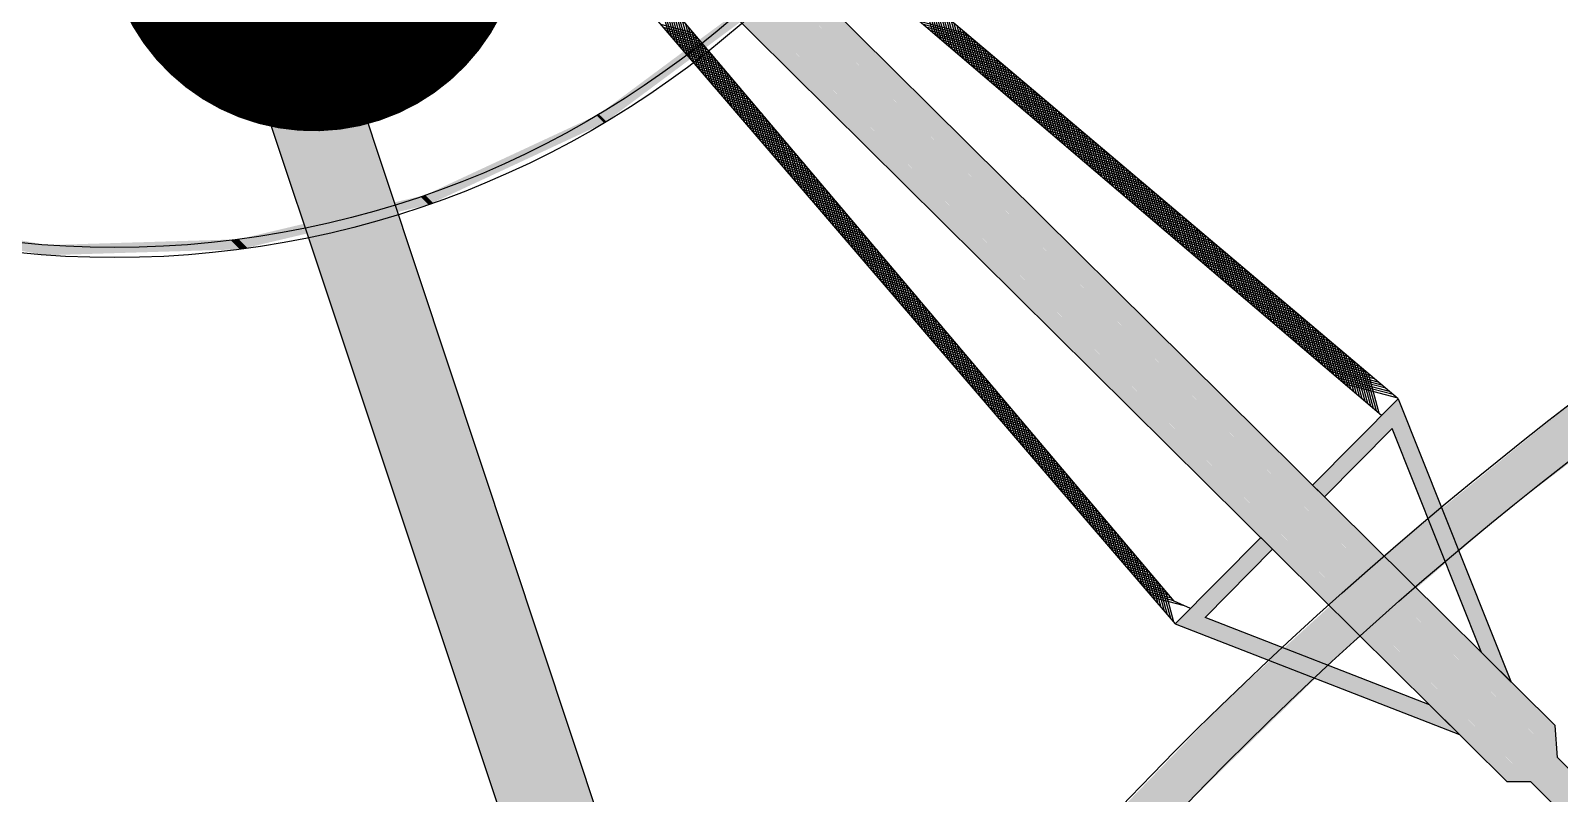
# Model space of a CAD drawing. Header units: metres. Extents: x 588040 to 588395, y 4834075 to 4834430.
# Drawn here: x 588184.973 to 588186.801, y 4834084.189 to 4834085.1 of the extents above; entities that cross this region are included whole.
import ezdxf

# ---------------------------------------------------------------- set-up
doc = ezdxf.new("R2010")
doc.units = ezdxf.units.M
doc.header["$LTSCALE"] = 2
doc.layers.add('A-HATCH', color=8, linetype='Continuous')
doc.layers.add('SYMBOL-MH', color=6, linetype='Continuous')

# ---------------------------------------------------------------- blocks, each defined once
blk = doc.blocks.new('ICM_FSIP')
at = {"const_width": 1}
blk.add_lwpolyline([(-0.5, 0, 1), (0.5, 0, 1)], format="xyb", close=True, dxfattribs=at)
blk = doc.blocks.new('PasteBlock$16')
at = {"color": 40}
for p, q in [((1.4672, 0.9961), (0.8509, 3.3228)), ((0.7657, 3.3003), (1.3835, 0.968)), ((0.2007, 0.949), (0.6958, 3.2818)), ((0.7922, 3.2002), (0.3054, 0.918)), ((1.4501, 0.9619), (1.4672, 0.9961)), ((1.3835, 0.968), (1.4079, 0.9537)), ((1.4079, 0.9537), (1.4559, 0.7727)), ((1.4966, 0.7862), (1.4501, 0.9619))]:
    blk.add_line(p, q, dxfattribs=at)
at = {"color": 51}
for p, q in [((1.5029, 1.4281), (1.0621, 2.6828)), ((1.0495, 2.6518), (1.476, 1.421)), ((1.1496, 1.3551), (0.9562, 2.4745)), ((0.9322, 2.4665), (1.1371, 1.3312)), ((0.972, 2.2457), (0.9865, 2.2992)), ((0.9731, 2.24), (0.9875, 2.2933)), ((0.9741, 2.2343), (0.9885, 2.2875)), ((0.9751, 2.2285), (0.9895, 2.2817)), ((0.9762, 2.2228), (0.9905, 2.2758)), ((0.9772, 2.2171), (0.9916, 2.27)), ((0.9983, 2.2312), (0.9694, 2.2601)), ((0.999, 2.2269), (0.9702, 2.2558)), ((0.9997, 2.2226), (0.971, 2.2515)), ((0.9783, 2.2113), (0.9926, 2.2641)), ((0.9793, 2.2056), (0.9936, 2.2583)), ((0.9803, 2.1999), (0.9946, 2.2525)), ((1.0005, 2.2183), (0.9718, 2.2471)), ((1.0012, 2.214), (0.9726, 2.2428)), ((1.002, 2.2097), (0.9733, 2.2385)), ((1.0027, 2.2054), (0.9741, 2.2342)), ((1.0035, 2.2011), (0.9749, 2.2298)), ((0.9814, 2.1941), (0.9956, 2.2466)), ((0.9824, 2.1884), (0.9966, 2.2408)), ((0.9834, 2.1826), (0.9976, 2.235)), ((1.0042, 2.1968), (0.9757, 2.2255)), ((1.0049, 2.1925), (0.9765, 2.2212)), ((1.0057, 2.1882), (0.9773, 2.2168)), ((1.0064, 2.1839), (0.978, 2.2125)), ((0.9845, 2.1769), (0.9986, 2.2291)), ((0.9855, 2.1712), (0.9996, 2.2233)), ((0.9865, 2.1654), (1.0006, 2.2175)), ((0.9876, 2.1597), (1.0016, 2.2116)), ((1.0072, 2.1797), (0.9788, 2.2082)), ((1.0079, 2.1754), (0.9796, 2.2038)), ((1.0086, 2.1711), (0.9804, 2.1995)), ((1.0094, 2.1668), (0.9812, 2.1952)), ((0.9886, 2.154), (1.0026, 2.2058)), ((0.9896, 2.1482), (1.0037, 2.1999)), ((0.9907, 2.1425), (1.0047, 2.1941)), ((1.0101, 2.1625), (0.982, 2.1908)), ((1.0109, 2.1582), (0.9827, 2.1865)), ((1.0116, 2.1539), (0.9835, 2.1822)), ((1.0124, 2.1496), (0.9843, 2.1778)), ((0.9917, 2.1368), (1.0057, 2.1883)), ((0.9927, 2.131), (1.0067, 2.1824)), ((0.9938, 2.1253), (1.0077, 2.1766)), ((1.0131, 2.1453), (0.9851, 2.1735)), ((1.0138, 2.141), (0.9859, 2.1692)), ((1.0146, 2.1367), (0.9866, 2.1648)), ((1.0153, 2.1325), (0.9874, 2.1605)), ((0.9948, 2.1195), (1.0087, 2.1708)), ((0.9959, 2.1138), (1.0097, 2.1649)), ((0.9969, 2.1081), (1.0107, 2.1591)), ((1.0161, 2.1282), (0.9882, 2.1562)), ((1.0168, 2.1239), (0.989, 2.1518)), ((1.0175, 2.1196), (0.9898, 2.1475)), ((1.0183, 2.1153), (0.9906, 2.1432)), ((1.019, 2.111), (0.9913, 2.1388)), ((0.9979, 2.1023), (1.0117, 2.1532)), ((0.999, 2.0966), (1.0127, 2.1474)), ((1, 2.0909), (1.0137, 2.1416)), ((1.0198, 2.1067), (0.9921, 2.1345)), ((1.0205, 2.1024), (0.9929, 2.1302)), ((1.0212, 2.0981), (0.9937, 2.1258)), ((1.022, 2.0938), (0.9945, 2.1215)), ((1.001, 2.0851), (1.0147, 2.1357)), ((1.0021, 2.0794), (1.0158, 2.1299)), ((1.0031, 2.0736), (1.0168, 2.1241)), ((1.2451, 2.0873), (1.2565, 2.1294)), ((1.2466, 2.0831), (1.258, 2.1252)), ((1.248, 2.079), (1.2594, 2.1211)), ((1.0227, 2.0895), (0.9952, 2.1172)), ((1.0235, 2.0852), (0.996, 2.1129)), ((1.0242, 2.081), (0.9968, 2.1085)), ((1.025, 2.0767), (0.9976, 2.1042)), ((1.0041, 2.0679), (1.0178, 2.1182)), ((1.0052, 2.0622), (1.0188, 2.1124)), ((1.0062, 2.0564), (1.0198, 2.1066)), ((1.2788, 2.0661), (1.2384, 2.1066)), ((1.2495, 2.0748), (1.2609, 2.1169)), ((1.2509, 2.0706), (1.2624, 2.1127)), ((1.2524, 2.0664), (1.2638, 2.1086)), ((1.2538, 2.0622), (1.2653, 2.1044)), ((1.0257, 2.0724), (0.9984, 2.0999)), ((1.0264, 2.0681), (0.9992, 2.0955)), ((1.0272, 2.0638), (0.9999, 2.0912)), ((1.0279, 2.0595), (1.0007, 2.0869)), ((1.0072, 2.0507), (1.0208, 2.1007)), ((1.0083, 2.045), (1.0218, 2.0949)), ((1.0093, 2.0392), (1.0228, 2.089)), ((1.2807, 2.0606), (1.2403, 2.1012)), ((1.2826, 2.0551), (1.2422, 2.0957)), ((1.2845, 2.0496), (1.2441, 2.0903)), ((1.2865, 2.0441), (1.246, 2.0848)), ((1.2553, 2.058), (1.2667, 2.1003)), ((1.2567, 2.0538), (1.2682, 2.0961)), ((1.2582, 2.0496), (1.2697, 2.0919)), ((1.2596, 2.0454), (1.2711, 2.0878)), ((1.2611, 2.0412), (1.2726, 2.0836)), ((1.0287, 2.0552), (1.0015, 2.0825)), ((1.0294, 2.0509), (1.0023, 2.0782)), ((1.0301, 2.0466), (1.0031, 2.0739)), ((1.0309, 2.0423), (1.0038, 2.0695)), ((1.0103, 2.0335), (1.0238, 2.0832)), ((1.0114, 2.0278), (1.0248, 2.0774)), ((1.0124, 2.022), (1.0258, 2.0715)), ((1.0135, 2.0163), (1.0268, 2.0657)), ((1.2884, 2.0386), (1.2479, 2.0794)), ((1.2903, 2.0332), (1.2497, 2.074)), ((1.2922, 2.0277), (1.2516, 2.0685)), ((1.2626, 2.037), (1.2741, 2.0794)), ((1.264, 2.0328), (1.2755, 2.0753)), ((1.2655, 2.0286), (1.277, 2.0711)), ((1.2669, 2.0244), (1.2784, 2.067)), ((1.0316, 2.038), (1.0046, 2.0652)), ((1.0324, 2.0338), (1.0054, 2.0609)), ((1.0331, 2.0295), (1.0062, 2.0565)), ((1.0339, 2.0252), (1.007, 2.0522)), ((1.0346, 2.0209), (1.0078, 2.0479)), ((1.0145, 2.0105), (1.0279, 2.0599)), ((1.0155, 2.0048), (1.0289, 2.054)), ((1.0166, 1.9991), (1.0299, 2.0482)), ((1.2942, 2.0222), (1.2535, 2.0631)), ((1.2961, 2.0167), (1.2554, 2.0576)), ((1.298, 2.0112), (1.2573, 2.0522)), ((1.2684, 2.0202), (1.2799, 2.0628)), ((1.2698, 2.016), (1.2814, 2.0586)), ((1.2713, 2.0118), (1.2828, 2.0545)), ((1.2727, 2.0076), (1.2843, 2.0503)), ((1.0353, 2.0166), (1.0085, 2.0435)), ((1.0361, 2.0123), (1.0093, 2.0392)), ((1.0368, 2.008), (1.0101, 2.0349)), ((1.0376, 2.0037), (1.0109, 2.0305)), ((1.0176, 1.9933), (1.0309, 2.0424)), ((1.0186, 1.9876), (1.0319, 2.0365)), ((1.0197, 1.9819), (1.0329, 2.0307)), ((1.2999, 2.0057), (1.2592, 2.0467)), ((1.3019, 2.0003), (1.2611, 2.0413)), ((1.3038, 1.9948), (1.2629, 2.0359)), ((1.3057, 1.9893), (1.2648, 2.0304)), ((1.2742, 2.0035), (1.2858, 2.0461)), ((1.2756, 1.9993), (1.2872, 2.042)), ((1.2771, 1.9951), (1.2887, 2.0378)), ((1.2785, 1.9909), (1.2901, 2.0337)), ((1.28, 1.9867), (1.2916, 2.0295)), ((1.0383, 1.9994), (1.0117, 2.0262)), ((1.039, 1.9951), (1.0124, 2.0219)), ((1.0398, 1.9908), (1.0132, 2.0175)), ((1.0405, 1.9865), (1.014, 2.0132)), ((1.0207, 1.9761), (1.0339, 2.0248)), ((1.0217, 1.9704), (1.0349, 2.019)), ((1.0228, 1.9647), (1.0359, 2.0132)), ((1.3077, 1.9838), (1.2667, 2.025)), ((1.3096, 1.9783), (1.2686, 2.0195)), ((1.3115, 1.9728), (1.2705, 2.0141)), ((1.2814, 1.9825), (1.2931, 2.0253)), ((1.2829, 1.9783), (1.2945, 2.0212)), ((1.2844, 1.9741), (1.296, 2.017)), ((1.2858, 1.9699), (1.2974, 2.0129)), ((1.0413, 1.9823), (1.0148, 2.0089)), ((1.042, 1.978), (1.0156, 2.0045)), ((1.0427, 1.9737), (1.0164, 2.0002)), ((1.0435, 1.9694), (1.0171, 1.9959)), ((1.0238, 1.9589), (1.0369, 2.0073)), ((1.0248, 1.9532), (1.0379, 2.0015)), ((1.0259, 1.9474), (1.0389, 1.9957)), ((1.3134, 1.9674), (1.2724, 2.0087)), ((1.3154, 1.9619), (1.2743, 2.0032)), ((1.3173, 1.9564), (1.2762, 1.9978)), ((1.3192, 1.9509), (1.278, 1.9923)), ((1.2873, 1.9657), (1.2989, 2.0087)), ((1.2887, 1.9615), (1.3004, 2.0045)), ((1.2902, 1.9573), (1.3018, 2.0004)), ((1.2916, 1.9531), (1.3033, 1.9962)), ((1.0442, 1.9651), (1.0179, 1.9916)), ((1.045, 1.9608), (1.0187, 1.9872)), ((1.0457, 1.9565), (1.0195, 1.9829)), ((1.0465, 1.9522), (1.0203, 1.9786)), ((1.0472, 1.9479), (1.021, 1.9742)), ((1.0269, 1.9417), (1.04, 1.9898)), ((1.028, 1.936), (1.041, 1.984)), ((1.029, 1.9302), (1.042, 1.9782)), ((1.3211, 1.9454), (1.2799, 1.9869)), ((1.3231, 1.9399), (1.2818, 1.9814)), ((1.325, 1.9345), (1.2837, 1.976)), ((1.2931, 1.9489), (1.3048, 1.992)), ((1.2945, 1.9447), (1.3062, 1.9879)), ((1.296, 1.9405), (1.3077, 1.9837)), ((1.2974, 1.9363), (1.3091, 1.9796)), ((1.2989, 1.9322), (1.3106, 1.9754)), ((1.0479, 1.9436), (1.0218, 1.9699)), ((1.0487, 1.9393), (1.0226, 1.9656)), ((1.0494, 1.9351), (1.0234, 1.9612)), ((1.0502, 1.9308), (1.0242, 1.9569)), ((1.03, 1.9245), (1.043, 1.9723)), ((1.0311, 1.9188), (1.044, 1.9665)), ((1.0321, 1.913), (1.045, 1.9606)), ((1.3269, 1.929), (1.2856, 1.9706)), ((1.3288, 1.9235), (1.2875, 1.9651)), ((1.3308, 1.918), (1.2894, 1.9597)), ((1.3003, 1.928), (1.3121, 1.9712)), ((1.3018, 1.9238), (1.3135, 1.9671)), ((1.3032, 1.9196), (1.315, 1.9629)), ((1.3047, 1.9154), (1.3165, 1.9588)), ((1.0509, 1.9265), (1.025, 1.9526)), ((1.0516, 1.9222), (1.0257, 1.9482)), ((1.0524, 1.9179), (1.0265, 1.9439)), ((1.0531, 1.9136), (1.0273, 1.9396)), ((1.0331, 1.9073), (1.046, 1.9548)), ((1.0342, 1.9016), (1.047, 1.949)), ((1.0352, 1.8958), (1.048, 1.9431)), ((1.0362, 1.8901), (1.049, 1.9373)), ((1.3327, 1.9125), (1.2912, 1.9542)), ((1.3346, 1.907), (1.2931, 1.9488)), ((1.3366, 1.9016), (1.295, 1.9433)), ((1.3385, 1.8961), (1.2969, 1.9379)), ((1.3062, 1.9112), (1.3179, 1.9546)), ((1.3076, 1.907), (1.3194, 1.9504)), ((1.3091, 1.9028), (1.3208, 1.9463)), ((1.3105, 1.8986), (1.3223, 1.9421)), ((1.312, 1.8944), (1.3238, 1.9379)), ((1.0539, 1.9093), (1.0281, 1.9352)), ((1.0546, 1.905), (1.0289, 1.9309)), ((1.0554, 1.9007), (1.0296, 1.9266)), ((1.0561, 1.8964), (1.0304, 1.9222)), ((1.0373, 1.8843), (1.05, 1.9315)), ((1.0383, 1.8786), (1.051, 1.9256)), ((1.0393, 1.8729), (1.0521, 1.9198)), ((1.3404, 1.8906), (1.2988, 1.9325)), ((1.3423, 1.8851), (1.3007, 1.927)), ((1.3443, 1.8796), (1.3026, 1.9216)), ((1.3134, 1.8902), (1.3252, 1.9338)), ((1.3149, 1.886), (1.3267, 1.9296)), ((1.3163, 1.8818), (1.3282, 1.9255)), ((1.3178, 1.8776), (1.3296, 1.9213)), ((1.0568, 1.8921), (1.0312, 1.9179)), ((1.0576, 1.8878), (1.032, 1.9136)), ((1.0583, 1.8836), (1.0328, 1.9092)), ((1.0591, 1.8793), (1.0336, 1.9049)), ((1.0404, 1.8671), (1.0531, 1.9139)), ((1.0414, 1.8614), (1.0541, 1.9081)), ((1.0424, 1.8557), (1.0551, 1.9023)), ((1.3462, 1.8741), (1.3044, 1.9161)), ((1.3481, 1.8687), (1.3063, 1.9107)), ((1.35, 1.8632), (1.3082, 1.9052)), ((1.3192, 1.8734), (1.3311, 1.9171)), ((1.3207, 1.8692), (1.3325, 1.913)), ((1.3221, 1.865), (1.334, 1.9088)), ((1.3236, 1.8609), (1.3355, 1.9047)), ((1.0598, 1.875), (1.0343, 1.9006)), ((1.0605, 1.8707), (1.0351, 1.8962)), ((1.0613, 1.8664), (1.0359, 1.8919)), ((1.062, 1.8621), (1.0367, 1.8876)), ((1.0628, 1.8578), (1.0375, 1.8832)), ((1.0435, 1.8499), (1.0561, 1.8964)), ((1.0445, 1.8442), (1.0571, 1.8906)), ((1.0456, 1.8384), (1.0581, 1.8848)), ((1.352, 1.8577), (1.3101, 1.8998)), ((1.3539, 1.8522), (1.312, 1.8944)), ((1.3558, 1.8467), (1.3139, 1.8889)), ((1.3578, 1.8412), (1.3158, 1.8835)), ((1.325, 1.8567), (1.3369, 1.9005)), ((1.3265, 1.8525), (1.3384, 1.8963)), ((1.328, 1.8483), (1.3399, 1.8922)), ((1.3294, 1.8441), (1.3413, 1.888)), ((1.3309, 1.8399), (1.3428, 1.8838)), ((1.0635, 1.8535), (1.0383, 1.8789)), ((1.0642, 1.8492), (1.039, 1.8746)), ((1.065, 1.8449), (1.0398, 1.8703)), ((1.0657, 1.8406), (1.0406, 1.8659)), ((1.0466, 1.8327), (1.0591, 1.8789)), ((1.0476, 1.827), (1.0601, 1.8731)), ((1.0487, 1.8212), (1.0611, 1.8673)), ((1.3597, 1.8358), (1.3176, 1.878)), ((1.3616, 1.8303), (1.3195, 1.8726)), ((1.3635, 1.8248), (1.3214, 1.8671)), ((1.3323, 1.8357), (1.3442, 1.8797)), ((1.3338, 1.8315), (1.3457, 1.8755)), ((1.3352, 1.8273), (1.3472, 1.8714)), ((1.3367, 1.8231), (1.3486, 1.8672)), ((1.0665, 1.8364), (1.0414, 1.8616)), ((1.0672, 1.8321), (1.0422, 1.8573)), ((1.068, 1.8278), (1.0429, 1.8529)), ((1.0687, 1.8235), (1.0437, 1.8486)), ((1.0497, 1.8155), (1.0621, 1.8614)), ((1.0507, 1.8098), (1.0631, 1.8556)), ((1.0518, 1.804), (1.0642, 1.8497)), ((1.3655, 1.8193), (1.3233, 1.8617)), ((1.3674, 1.8138), (1.3252, 1.8563)), ((1.3693, 1.8083), (1.3271, 1.8508)), ((1.3381, 1.8189), (1.3501, 1.863)), ((1.3396, 1.8147), (1.3516, 1.8589)), ((1.341, 1.8105), (1.353, 1.8547)), ((1.3425, 1.8063), (1.3545, 1.8506)), ((1.3439, 1.8021), (1.3559, 1.8464)), ((1.0694, 1.8192), (1.0445, 1.8443)), ((1.0702, 1.8149), (1.0453, 1.8399)), ((1.0709, 1.8106), (1.0461, 1.8356)), ((1.0717, 1.8063), (1.0469, 1.8313)), ((1.0528, 1.7983), (1.0652, 1.8439)), ((1.0538, 1.7926), (1.0662, 1.8381)), ((1.0549, 1.7868), (1.0672, 1.8322)), ((1.3712, 1.8029), (1.329, 1.8454)), ((1.3732, 1.7974), (1.3308, 1.8399)), ((1.3751, 1.7919), (1.3327, 1.8345)), ((1.377, 1.7864), (1.3346, 1.829)), ((1.3454, 1.7979), (1.3574, 1.8422)), ((1.3469, 1.7937), (1.3589, 1.8381)), ((1.3483, 1.7895), (1.3603, 1.8339)), ((1.3498, 1.7854), (1.3618, 1.8297)), ((1.0724, 1.802), (1.0476, 1.8269)), ((1.0731, 1.7977), (1.0484, 1.8226)), ((1.0739, 1.7934), (1.0492, 1.8183)), ((1.0746, 1.7891), (1.05, 1.8139)), ((1.0754, 1.7849), (1.0508, 1.8096)), ((1.0559, 1.7811), (1.0682, 1.8264)), ((1.0569, 1.7753), (1.0692, 1.8206)), ((1.058, 1.7696), (1.0702, 1.8147)), ((1.3789, 1.7809), (1.3365, 1.8236)), ((1.3809, 1.7754), (1.3384, 1.8182)), ((1.3828, 1.7699), (1.3403, 1.8127)), ((1.3512, 1.7812), (1.3633, 1.8256)), ((1.3527, 1.777), (1.3647, 1.8214)), ((1.3541, 1.7728), (1.3662, 1.8173)), ((1.3556, 1.7686), (1.3676, 1.8131)), ((1.0761, 1.7806), (1.0515, 1.8053)), ((1.0769, 1.7763), (1.0523, 1.8009)), ((1.0776, 1.772), (1.0531, 1.7966)), ((1.0783, 1.7677), (1.0539, 1.7923)), ((1.059, 1.7639), (1.0712, 1.8089)), ((1.0601, 1.7581), (1.0722, 1.8031)), ((1.0611, 1.7524), (1.0732, 1.7972)), ((1.0621, 1.7467), (1.0742, 1.7914)), ((1.3847, 1.7645), (1.3422, 1.8073)), ((1.3867, 1.759), (1.344, 1.8018)), ((1.3886, 1.7535), (1.3459, 1.7964)), ((1.357, 1.7644), (1.3691, 1.8089)), ((1.3585, 1.7602), (1.3706, 1.8048)), ((1.3599, 1.756), (1.372, 1.8006)), ((1.3614, 1.7518), (1.3735, 1.7965)), ((1.3628, 1.7476), (1.3749, 1.7923)), ((1.0791, 1.7634), (1.0547, 1.7879)), ((1.0798, 1.7591), (1.0555, 1.7836)), ((1.0806, 1.7548), (1.0562, 1.7793)), ((1.0813, 1.7505), (1.057, 1.7749)), ((1.0632, 1.7409), (1.0752, 1.7855)), ((1.0642, 1.7352), (1.0763, 1.7797)), ((1.0652, 1.7295), (1.0773, 1.7739)), ((1.3905, 1.748), (1.3478, 1.7909)), ((1.3924, 1.7425), (1.3497, 1.7855)), ((1.3944, 1.737), (1.3516, 1.7801)), ((1.3963, 1.7316), (1.3535, 1.7746)), ((1.3643, 1.7434), (1.3764, 1.7881)), ((1.3657, 1.7392), (1.3779, 1.784)), ((1.3672, 1.735), (1.3793, 1.7798)), ((1.3687, 1.7308), (1.3808, 1.7756)), ((1.082, 1.7462), (1.0578, 1.7706)), ((1.0828, 1.7419), (1.0586, 1.7663)), ((1.0835, 1.7376), (1.0594, 1.7619)), ((1.0843, 1.7334), (1.0601, 1.7576)), ((1.0663, 1.7237), (1.0783, 1.768)), ((1.0673, 1.718), (1.0793, 1.7622)), ((1.0683, 1.7122), (1.0803, 1.7564)), ((1.3982, 1.7261), (1.3554, 1.7692)), ((1.4001, 1.7206), (1.3573, 1.7637)), ((1.4021, 1.7151), (1.3591, 1.7583)), ((1.3701, 1.7266), (1.3823, 1.7715)), ((1.3716, 1.7224), (1.3837, 1.7673)), ((1.373, 1.7182), (1.3852, 1.7632)), ((1.3745, 1.7141), (1.3866, 1.759)), ((1.3759, 1.7099), (1.3881, 1.7548)), ((1.085, 1.7291), (1.0609, 1.7533)), ((1.0857, 1.7248), (1.0617, 1.749)), ((1.0865, 1.7205), (1.0625, 1.7446)), ((1.0872, 1.7162), (1.0633, 1.7403)), ((1.0694, 1.7065), (1.0813, 1.7505)), ((1.0704, 1.7008), (1.0823, 1.7447)), ((1.0714, 1.695), (1.0833, 1.7388)), ((1.404, 1.7096), (1.361, 1.7528)), ((1.4059, 1.7041), (1.3629, 1.7474)), ((1.4078, 1.6987), (1.3648, 1.742)), ((1.4098, 1.6932), (1.3667, 1.7365)), ((1.3774, 1.7057), (1.3896, 1.7507)), ((1.3788, 1.7015), (1.391, 1.7465)), ((1.3803, 1.6973), (1.3925, 1.7423)), ((1.3817, 1.6931), (1.394, 1.7382)), ((1.088, 1.7119), (1.0641, 1.736)), ((1.0887, 1.7076), (1.0648, 1.7316)), ((1.0895, 1.7033), (1.0656, 1.7273)), ((1.0902, 1.699), (1.0664, 1.723)), ((1.0909, 1.6947), (1.0672, 1.7186)), ((1.0725, 1.6893), (1.0843, 1.733)), ((1.0735, 1.6836), (1.0853, 1.7272)), ((1.0745, 1.6778), (1.0863, 1.7213)), ((1.4117, 1.6877), (1.3686, 1.7311)), ((1.4136, 1.6822), (1.3705, 1.7256)), ((1.4156, 1.6767), (1.3723, 1.7202)), ((1.3832, 1.6889), (1.3954, 1.734)), ((1.3846, 1.6847), (1.3969, 1.7299)), ((1.3861, 1.6805), (1.3983, 1.7257)), ((1.3875, 1.6763), (1.3998, 1.7215)), ((1.0917, 1.6904), (1.068, 1.7143)), ((1.0924, 1.6862), (1.0687, 1.71)), ((1.0932, 1.6819), (1.0695, 1.7056)), ((1.0939, 1.6776), (1.0703, 1.7013)), ((1.0756, 1.6721), (1.0873, 1.7155)), ((1.0766, 1.6664), (1.0884, 1.7097)), ((1.0777, 1.6606), (1.0894, 1.7038)), ((1.4175, 1.6712), (1.3742, 1.7148)), ((1.4194, 1.6658), (1.3761, 1.7093)), ((1.4213, 1.6603), (1.378, 1.7039)), ((1.389, 1.6721), (1.4013, 1.7174)), ((1.3905, 1.6679), (1.4027, 1.7132)), ((1.3919, 1.6637), (1.4042, 1.7091)), ((1.3934, 1.6595), (1.4057, 1.7049)), ((1.3948, 1.6553), (1.4071, 1.7007)), ((1.0946, 1.6733), (1.0711, 1.697)), ((1.0954, 1.669), (1.0719, 1.6926)), ((1.0961, 1.6647), (1.0727, 1.6883)), ((1.0969, 1.6604), (1.0734, 1.684)), ((1.0787, 1.6549), (1.0904, 1.698)), ((1.0797, 1.6491), (1.0914, 1.6922)), ((1.0808, 1.6434), (1.0924, 1.6863)), ((1.4233, 1.6548), (1.3799, 1.6984)), ((1.4252, 1.6493), (1.3818, 1.693)), ((1.4271, 1.6438), (1.3837, 1.6875)), ((1.429, 1.6383), (1.3855, 1.6821)), ((1.3963, 1.6511), (1.4086, 1.6966)), ((1.3977, 1.6469), (1.41, 1.6924)), ((1.3992, 1.6427), (1.4115, 1.6882)), ((1.4006, 1.6386), (1.413, 1.6841)), ((1.0976, 1.6561), (1.0742, 1.6796)), ((1.0984, 1.6518), (1.075, 1.6753)), ((1.0991, 1.6475), (1.0758, 1.671)), ((1.0998, 1.6432), (1.0766, 1.6666)), ((1.0818, 1.6377), (1.0934, 1.6805)), ((1.0828, 1.6319), (1.0944, 1.6746)), ((1.0839, 1.6262), (1.0954, 1.6688)), ((1.431, 1.6329), (1.3874, 1.6767)), ((1.4329, 1.6274), (1.3893, 1.6712)), ((1.4348, 1.6219), (1.3912, 1.6658)), ((1.4021, 1.6344), (1.4144, 1.6799)), ((1.4035, 1.6302), (1.4159, 1.6758)), ((1.405, 1.626), (1.4174, 1.6716)), ((1.4064, 1.6218), (1.4188, 1.6674)), ((1.4079, 1.6176), (1.4203, 1.6633)), ((1.1006, 1.6389), (1.0773, 1.6623)), ((1.1013, 1.6347), (1.0781, 1.658)), ((1.1021, 1.6304), (1.0789, 1.6536)), ((1.1028, 1.6261), (1.0797, 1.6493)), ((1.1035, 1.6218), (1.0805, 1.645)), ((1.0849, 1.6205), (1.0964, 1.663)), ((1.0859, 1.6147), (1.0974, 1.6571)), ((1.087, 1.609), (1.0984, 1.6513)), ((1.088, 1.6032), (1.0994, 1.6455)), ((1.4367, 1.6164), (1.3931, 1.6603)), ((1.4387, 1.6109), (1.395, 1.6549)), ((1.4406, 1.6054), (1.3969, 1.6494)), ((1.4093, 1.6134), (1.4217, 1.6591)), ((1.4108, 1.6092), (1.4232, 1.655)), ((1.4123, 1.605), (1.4247, 1.6508)), ((1.4137, 1.6008), (1.4261, 1.6466)), ((1.1043, 1.6175), (1.0813, 1.6406)), ((1.105, 1.6132), (1.082, 1.6363)), ((1.1058, 1.6089), (1.0828, 1.632)), ((1.1065, 1.6046), (1.0836, 1.6277)), ((1.089, 1.5975), (1.1005, 1.6396)), ((1.0901, 1.5918), (1.1015, 1.6338)), ((1.0911, 1.586), (1.1025, 1.628)), ((1.4425, 1.6), (1.3987, 1.644)), ((1.4445, 1.5945), (1.4006, 1.6386)), ((1.4464, 1.589), (1.4025, 1.6331)), ((1.4483, 1.5835), (1.4044, 1.6277)), ((1.4152, 1.5966), (1.4276, 1.6425)), ((1.4166, 1.5924), (1.4291, 1.6383)), ((1.4181, 1.5882), (1.4305, 1.6341)), ((1.4195, 1.584), (1.432, 1.63)), ((1.1072, 1.6003), (1.0844, 1.6233)), ((1.108, 1.596), (1.0852, 1.619)), ((1.1087, 1.5917), (1.0859, 1.6147)), ((1.1095, 1.5875), (1.0867, 1.6103)), ((1.0921, 1.5803), (1.1035, 1.6221)), ((1.0932, 1.5746), (1.1045, 1.6163)), ((1.0942, 1.5688), (1.1055, 1.6104)), ((1.4502, 1.578), (1.4063, 1.6222)), ((1.4522, 1.5725), (1.4082, 1.6168)), ((1.4541, 1.5671), (1.4101, 1.6113)), ((1.421, 1.5798), (1.4334, 1.6258)), ((1.4224, 1.5756), (1.4349, 1.6217)), ((1.4239, 1.5714), (1.4364, 1.6175)), ((1.4253, 1.5673), (1.4378, 1.6133)), ((1.4268, 1.5631), (1.4393, 1.6092)), ((1.1102, 1.5832), (1.0875, 1.606)), ((1.111, 1.5789), (1.0883, 1.6017)), ((1.1117, 1.5746), (1.0891, 1.5973)), ((1.1124, 1.5703), (1.0899, 1.593)), ((1.0953, 1.5631), (1.1065, 1.6046)), ((1.0963, 1.5574), (1.1075, 1.5988)), ((1.0973, 1.5516), (1.1085, 1.5929)), ((1.456, 1.5616), (1.4119, 1.6059)), ((1.4579, 1.5561), (1.4138, 1.6005)), ((1.4599, 1.5506), (1.4157, 1.595)), ((1.4282, 1.5589), (1.4408, 1.605)), ((1.4297, 1.5547), (1.4422, 1.6009)), ((1.4312, 1.5505), (1.4437, 1.5967)), ((1.4326, 1.5463), (1.4451, 1.5925)), ((1.1132, 1.566), (1.0906, 1.5887)), ((1.1139, 1.5617), (1.0914, 1.5843)), ((1.1147, 1.5574), (1.0922, 1.58)), ((1.1154, 1.5531), (1.093, 1.5757)), ((1.0984, 1.5459), (1.1095, 1.5871)), ((1.0994, 1.5401), (1.1105, 1.5813)), ((1.1004, 1.5344), (1.1115, 1.5754)), ((1.4618, 1.5451), (1.4176, 1.5896)), ((1.4637, 1.5396), (1.4195, 1.5841)), ((1.4657, 1.5342), (1.4214, 1.5787)), ((1.4676, 1.5287), (1.4233, 1.5732)), ((1.4341, 1.5421), (1.4466, 1.5884)), ((1.4355, 1.5379), (1.4481, 1.5842)), ((1.437, 1.5337), (1.4495, 1.58)), ((1.4384, 1.5295), (1.451, 1.5759)), ((1.1161, 1.5488), (1.0938, 1.5713)), ((1.1169, 1.5445), (1.0945, 1.567)), ((1.1176, 1.5402), (1.0953, 1.5627)), ((1.1184, 1.536), (1.0961, 1.5583)), ((1.1191, 1.5317), (1.0969, 1.554)), ((1.1015, 1.5287), (1.1126, 1.5696)), ((1.1025, 1.5229), (1.1136, 1.5638)), ((1.1035, 1.5172), (1.1146, 1.5579)), ((1.4695, 1.5232), (1.4251, 1.5678)), ((1.4714, 1.5177), (1.427, 1.5624)), ((1.4734, 1.5122), (1.4289, 1.5569)), ((1.4399, 1.5253), (1.4525, 1.5717)), ((1.4413, 1.5211), (1.4539, 1.5676)), ((1.4428, 1.5169), (1.4554, 1.5634)), ((1.4442, 1.5127), (1.4568, 1.5592)), ((1.4457, 1.5085), (1.4583, 1.5551)), ((1.1199, 1.5274), (1.0977, 1.5497)), ((1.1206, 1.5231), (1.0985, 1.5453)), ((1.1213, 1.5188), (1.0992, 1.541)), ((1.1221, 1.5145), (1.1, 1.5367)), ((1.1046, 1.5115), (1.1156, 1.5521)), ((1.1056, 1.5057), (1.1166, 1.5462)), ((1.1066, 1.5), (1.1176, 1.5404)), ((1.4753, 1.5067), (1.4308, 1.5515)), ((1.4772, 1.5013), (1.4327, 1.546)), ((1.4791, 1.4958), (1.4346, 1.5406)), ((1.4471, 1.5043), (1.4598, 1.5509)), ((1.4486, 1.5001), (1.4612, 1.5468)), ((1.45, 1.496), (1.4627, 1.5426)), ((1.4515, 1.4918), (1.4641, 1.5384)), ((1.1228, 1.5102), (1.1008, 1.5323)), ((1.1236, 1.5059), (1.1016, 1.528)), ((1.1243, 1.5016), (1.1024, 1.5237)), ((1.125, 1.4973), (1.1032, 1.5193)), ((1.1077, 1.4943), (1.1186, 1.5346)), ((1.1087, 1.4885), (1.1196, 1.5287)), ((1.1098, 1.4828), (1.1206, 1.5229)), ((1.1108, 1.477), (1.1216, 1.5171)), ((1.4811, 1.4903), (1.4365, 1.5351)), ((1.483, 1.4848), (1.4384, 1.5297)), ((1.4849, 1.4793), (1.4402, 1.5243)), ((1.4868, 1.4738), (1.4421, 1.5188)), ((1.453, 1.4876), (1.4656, 1.5343)), ((1.4544, 1.4834), (1.4671, 1.5301)), ((1.4559, 1.4792), (1.4685, 1.5259)), ((1.4573, 1.475), (1.47, 1.5218)), ((1.4588, 1.4708), (1.4715, 1.5176)), ((1.1258, 1.493), (1.1039, 1.515)), ((1.1265, 1.4888), (1.1047, 1.5107)), ((1.1273, 1.4845), (1.1055, 1.5064)), ((1.128, 1.4802), (1.1063, 1.502)), ((1.1118, 1.4713), (1.1226, 1.5112)), ((1.1129, 1.4656), (1.1236, 1.5054)), ((1.1139, 1.4598), (1.1247, 1.4995)), ((1.4888, 1.4684), (1.444, 1.5134)), ((1.4907, 1.4629), (1.4459, 1.5079)), ((1.4926, 1.4574), (1.4478, 1.5025)), ((1.4602, 1.4666), (1.4729, 1.5135)), ((1.4617, 1.4624), (1.4744, 1.5093)), ((1.4631, 1.4582), (1.4758, 1.5051)), ((1.4646, 1.454), (1.4773, 1.501)), ((1.1287, 1.4759), (1.1071, 1.4977)), ((1.1295, 1.4716), (1.1078, 1.4934)), ((1.1302, 1.4673), (1.1086, 1.489)), ((1.131, 1.463), (1.1094, 1.4847)), ((1.1149, 1.4541), (1.1257, 1.4937)), ((1.116, 1.4484), (1.1267, 1.4879)), ((1.117, 1.4426), (1.1277, 1.482)), ((1.4946, 1.4519), (1.4497, 1.497)), ((1.4965, 1.4464), (1.4516, 1.4916)), ((1.4984, 1.4409), (1.4534, 1.4862)), ((1.5003, 1.4355), (1.4553, 1.4807)), ((1.466, 1.4498), (1.4788, 1.4968)), ((1.4675, 1.4456), (1.4802, 1.4927)), ((1.4689, 1.4414), (1.4817, 1.4885)), ((1.4704, 1.4372), (1.4832, 1.4843)), ((1.1317, 1.4587), (1.1102, 1.4804)), ((1.1325, 1.4544), (1.111, 1.476)), ((1.1332, 1.4501), (1.1118, 1.4717)), ((1.1339, 1.4458), (1.1125, 1.4674)), ((1.1347, 1.4415), (1.1133, 1.463)), ((1.118, 1.4369), (1.1287, 1.4762)), ((1.1191, 1.4311), (1.1297, 1.4704)), ((1.1201, 1.4254), (1.1307, 1.4645)), ((1.5023, 1.43), (1.4572, 1.4753)), ((1.4718, 1.433), (1.4846, 1.4802)), ((1.4733, 1.4288), (1.4861, 1.476)), ((1.4748, 1.4246), (1.4875, 1.4718)), ((1.1354, 1.4373), (1.1141, 1.4587)), ((1.1362, 1.433), (1.1149, 1.4544)), ((1.1369, 1.4287), (1.1157, 1.45)), ((1.1376, 1.4244), (1.1164, 1.4457)), ((1.1211, 1.4197), (1.1317, 1.4587)), ((1.1222, 1.4139), (1.1327, 1.4529)), ((1.1232, 1.4082), (1.1337, 1.447)), ((1.1384, 1.4201), (1.1172, 1.4414)), ((1.1391, 1.4158), (1.118, 1.437)), ((1.1399, 1.4115), (1.1188, 1.4327)), ((1.1406, 1.4072), (1.1196, 1.4284)), ((1.1242, 1.4025), (1.1347, 1.4412)), ((1.1253, 1.3967), (1.1357, 1.4353)), ((1.1263, 1.391), (1.1368, 1.4295)), ((1.3626, 1.391), (1.5029, 1.4281)), ((1.5029, 1.4281), (1.4482, 1.0676)), ((1.1414, 1.4029), (1.1204, 1.424)), ((1.1421, 1.3986), (1.1211, 1.4197)), ((1.1428, 1.3943), (1.1219, 1.4154)), ((1.1436, 1.3901), (1.1227, 1.411)), ((1.1274, 1.3853), (1.1378, 1.4237)), ((1.1284, 1.3795), (1.1388, 1.4178)), ((1.1294, 1.3738), (1.1398, 1.412)), ((1.1443, 1.3858), (1.1235, 1.4067)), ((1.1451, 1.3815), (1.1243, 1.4024)), ((1.1458, 1.3772), (1.125, 1.398)), ((1.1465, 1.3729), (1.1258, 1.3937)), ((1.1473, 1.3686), (1.1266, 1.3894)), ((1.1305, 1.368), (1.1408, 1.4062)), ((1.1315, 1.3623), (1.1418, 1.4003)), ((1.1325, 1.3566), (1.1428, 1.3945)), ((1.3677, 1.3716), (1.3626, 1.391)), ((1.4786, 1.401), (1.3677, 1.3716)), ((1.4354, 1.1162), (1.4786, 1.401)), ((1.148, 1.3643), (1.1274, 1.3851)), ((1.1488, 1.36), (1.1282, 1.3807)), ((1.1495, 1.3557), (1.129, 1.3764)), ((1.1574, 1.3443), (1.1297, 1.3721)), ((1.1336, 1.3508), (1.1438, 1.3887)), ((1.1346, 1.3451), (1.1448, 1.3828)), ((1.1356, 1.3394), (1.1458, 1.377)), ((1.1367, 1.3336), (1.1468, 1.3711)), ((1.2774, 1.3684), (1.1371, 1.3312)), ((1.162, 1.3378), (1.1496, 1.3551)), ((1.2826, 1.3491), (1.2774, 1.3684)), ((1.1717, 1.3197), (1.2826, 1.3491)), ((1.1371, 1.3312), (1.3631, 1.0451)), ((1.3502, 1.0936), (1.1717, 1.3197)), ((1.4482, 1.0676), (1.4354, 1.1162)), ((1.3631, 1.0451), (1.3502, 1.0936))]:
    blk.add_line(p, q, dxfattribs=at)
for radius in [1.1444, 1.1323]:
    blk.add_circle((0.8451, 3.3374), radius)
at = {"color": 130}
for major_axis, ratio in [((-1.5549, -0.2841), 0.33268), ((-1.3867, -0.2534), 0.335767)]:
    blk.add_ellipse((1.5021, 0.76), major_axis=major_axis, ratio=ratio, dxfattribs=at)
at = {"color": 40}
for points in [[(1.4758, 0.7392), (0.785, 3.3054), (0.7954, 3.3081)], [(1.4926, 0.7437), (0.7954, 3.3081), (0.8122, 3.3126)], [(1.4758, 0.7392), (0.7954, 3.3081), (1.4926, 0.7437)], [(1.4966, 0.7862), (0.8122, 3.3126), (0.8264, 3.3164)], [(1.4926, 0.7437), (0.8122, 3.3126), (1.4966, 0.7862)], [(1.4672, 0.9961), (0.8264, 3.3164), (0.8509, 3.3228)], [(1.4501, 0.9619), (0.8264, 3.3164), (1.4672, 0.9961)], [(1.4079, 0.9537), (0.7657, 3.3003), (0.785, 3.3054)], [(1.3835, 0.968), (0.7657, 3.3003), (1.4079, 0.9537)], [(1.4559, 0.7727), (0.785, 3.3054), (1.4758, 0.7392)], [(0.7589, 3.0438), (0.2437, 1.1512), (0.6958, 3.2818)], [(0.3054, 0.918), (0.2437, 1.1512), (0.7589, 3.0438)]]:
    blk.add_solid(points, dxfattribs=at)
for points in [[(0.0342, 2.5322), (0.0288, 2.5527), (0.1966, 2.3944)], [(0.1966, 2.3944), (0.0288, 2.5527), (0.1912, 2.4149)], [(0.1966, 2.3944), (0.1912, 2.4149), (0.2077, 2.3883)], [(0.2077, 2.3883), (0.1912, 2.4149), (0.2035, 2.4044)], [(0.2077, 2.3883), (0.2035, 2.4044), (0.3997, 2.2832)], [(0.3997, 2.2832), (0.2035, 2.4044), (0.3954, 2.2993)], [(0.3997, 2.2832), (0.3954, 2.2993), (0.4081, 2.2806)], [(0.4081, 2.2806), (0.3954, 2.2993), (0.4044, 2.2944)], [(0.4081, 2.2806), (0.4044, 2.2944), (0.621, 2.2151)], [(0.621, 2.2151), (0.4044, 2.2944), (0.6173, 2.2289)], [(0.621, 2.2151), (0.6173, 2.2289), (0.6267, 2.2145)], [(0.6267, 2.2145), (0.6173, 2.2289), (0.6234, 2.227)], [(0.6267, 2.2145), (0.6234, 2.227), (0.8515, 2.1929)], [(0.8515, 2.1929), (0.6234, 2.227), (0.8482, 2.2054)], [(1.0817, 2.2177), (0.8514, 2.2051), (1.0786, 2.2295)], [(0.8546, 2.1933), (0.8514, 2.2051), (1.0817, 2.2177)], [(0.8515, 2.1929), (0.8482, 2.2054), (0.8546, 2.1933)], [(0.8546, 2.1933), (0.8482, 2.2054), (0.8514, 2.2051)]]:
    blk.add_solid(points)
at = {"color": 51}
for points in [[(1.4914, 1.3524), (1.4734, 1.4203), (1.5029, 1.4281)], [(1.4786, 1.401), (1.3626, 1.391), (1.4734, 1.4203)], [(1.3677, 1.3716), (1.3626, 1.391), (1.4786, 1.401)], [(1.4914, 1.3524), (1.4354, 1.1162), (1.4786, 1.401)], [(1.2826, 1.3491), (1.1666, 1.339), (1.2774, 1.3684)], [(1.1846, 1.2712), (1.1371, 1.3312), (1.1666, 1.339)], [(1.1717, 1.3197), (1.1666, 1.339), (1.2826, 1.3491)], [(1.4482, 1.0676), (1.4354, 1.1162), (1.4914, 1.3524)], [(1.1846, 1.2712), (1.1717, 1.3197), (1.3631, 1.0451)], [(1.3631, 1.0451), (1.1717, 1.3197), (1.3502, 1.0936)]]:
    blk.add_solid(points, dxfattribs=at)
at = {"color": 130}
for points in [[(1.6934, 1.2645), (1.5986, 1.3065), (1.679, 1.3187)], [(1.6123, 1.2549), (1.5323, 1.2963), (1.5986, 1.3065)], [(1.6123, 1.2549), (1.5986, 1.3065), (1.6934, 1.2645)], [(1.4727, 1.2337), (1.4076, 1.2773), (1.4591, 1.2851)], [(1.5453, 1.247), (1.4591, 1.2851), (1.5323, 1.2963)], [(1.4727, 1.2337), (1.4591, 1.2851), (1.5453, 1.247)], [(1.5453, 1.247), (1.5323, 1.2963), (1.6123, 1.2549)], [(1.4216, 1.2244), (1.3272, 1.2601), (1.4076, 1.2773)], [(1.4216, 1.2244), (1.4076, 1.2773), (1.4727, 1.2337)], [(1.2894, 1.2002), (1.2043, 1.234), (1.2764, 1.2493)], [(1.3406, 1.2096), (1.2764, 1.2493), (1.3272, 1.2601)], [(1.2894, 1.2002), (1.2764, 1.2493), (1.3406, 1.2096)], [(1.3406, 1.2096), (1.3272, 1.2601), (1.4216, 1.2244)], [(1.218, 1.1825), (1.139, 1.2201), (1.2043, 1.234)], [(1.218, 1.1825), (1.2043, 1.234), (1.2894, 1.2002)], [(1.1533, 1.1664), (1.0611, 1.1985), (1.139, 1.2201)], [(1.1533, 1.1664), (1.139, 1.2201), (1.218, 1.1825)], [(1.0408, 1.1385), (0.9588, 1.1703), (1.0274, 1.1892)], [(1.0747, 1.1469), (1.0274, 1.1892), (1.0611, 1.1985)], [(1.0408, 1.1385), (1.0274, 1.1892), (1.0747, 1.1469)], [(1.0747, 1.1469), (1.0611, 1.1985), (1.1533, 1.1664)]]:
    blk.add_solid(points, dxfattribs=at)

msp = doc.modelspace()

# ---------------------------------------------------------------- block references
at = {"layer": 'A-HATCH', "rotation": 30.42789333090288}
msp.add_blockref('PasteBlock$16', (588186.0354, 4834082.6676, -102.3561), dxfattribs=at)
at = {"layer": 'SYMBOL-MH', "xscale": 0.2499999999999998, "yscale": 0.2499999999999998, "zscale": 2.5, "rotation": 69.05435018800925}
msp.add_blockref('ICM_FSIP', (588185.3119, 4834085.2299), dxfattribs=at)

doc.saveas('drawing.dxf')
